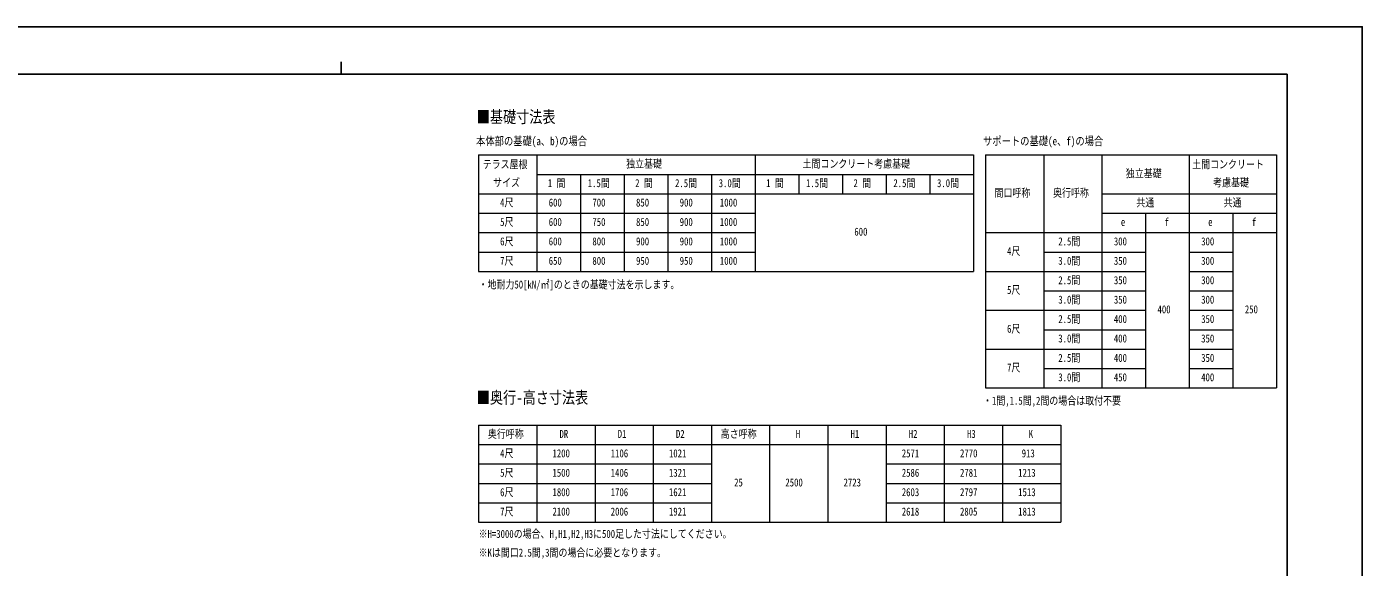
# Model space of a CAD drawing. Units: millimetres, scale not verified. Extents: x -12615 to 12615, y -8910 to 8910.
# Drawn here: x -3904 to 12615, y 2228 to 8910 of the extents above; entities that cross this region are included whole.
import ezdxf
from ezdxf.enums import TextEntityAlignment as Align

# ---------------------------------------------------------------- set-up
doc = ezdxf.new("R2010")
doc.units = ezdxf.units.MM
doc.header["$LTSCALE"] = 30
doc.layers.add('0-1_TABLE1', color=7, linetype='Continuous', lineweight=18)
doc.layers.add('0-2_USER1', color=3, linetype='Continuous')
doc.layers.add('0-7_YKK_ZWAK', color=7, linetype='Continuous')
doc.styles.add('ＭＳ ゴシック', font='')
doc.styles.get('ＭＳ ゴシック').set_extended_font_data('MS Gothic')

msp = doc.modelspace()

# ---------------------------------------------------------------- linework, layer by layer
at = {"layer": '0-1_TABLE1'}
for p, q in [((1685.06, 7325), (7805.06, 7325)), ((1685.06, 7325), (1685.06, 5885)), ((2405.06, 7325), (2405.06, 5885)), ((5105.06, 7325), (5105.06, 5885)), ((7805.06, 7325), (7805.06, 5885)), ((7955.06, 7325), (11555.06, 7325)), ((7955.06, 7325), (7955.06, 4445)), ((8675.06, 7325), (8675.06, 4445)), ((9395.06, 7325), (9395.06, 4445)), ((10475.06, 7325), (10475.06, 4445)), ((2405.06, 7085), (7805.06, 7085)), ((2945.06, 7085), (2945.06, 5885)), ((3485.06, 7085), (3485.06, 5885)), ((4025.06, 7085), (4025.06, 5885)), ((4565.06, 7085), (4565.06, 5885)), ((5645.06, 7085), (5645.06, 6845)), ((6185.06, 7085), (6185.06, 6845)), ((6725.06, 7085), (6725.06, 6845)), ((7265.06, 7085), (7265.06, 6845)), ((1685.06, 6845), (7805.06, 6845)), ((9395.06, 6845), (11555.06, 6845)), ((1685.06, 6605), (5105.06, 6605)), ((9395.06, 6605), (11555.06, 6605)), ((9935.06, 6605), (9935.06, 4445)), ((11015.06, 6605), (11015.06, 4445)), ((1685.06, 6365), (5105.06, 6365)), ((7955.06, 6365), (11555.06, 6365)), ((1685.06, 6125), (5105.06, 6125)), ((10475.06, 6125), (11015.06, 6125)), ((1685.06, 5885), (7805.06, 5885)), ((7955.06, 5885), (9935.06, 5885)), ((10475.06, 5885), (11015.06, 5885)), ((8675.06, 5645), (9935.06, 5645)), ((10475.06, 5645), (11015.06, 5645)), ((7955.06, 5405), (9935.06, 5405)), ((10475.06, 5405), (11015.06, 5405)), ((10475.06, 5165), (11015.06, 5165)), ((7955.06, 4925), (9935.06, 4925)), ((10475.06, 4925), (11015.06, 4925)), ((8675.06, 4685), (9935.06, 4685)), ((10475.06, 4685), (11015.06, 4685)), ((1685.06, 3985), (8885.06, 3985)), ((1685.06, 3985), (1685.06, 2785)), ((2405.06, 3985), (2405.06, 2785)), ((3125.06, 3985), (3125.06, 2785)), ((3845.06, 3985), (3845.06, 2785)), ((4565.06, 3985), (4565.06, 2785)), ((5285.06, 3985), (5285.06, 2785)), ((6005.06, 3985), (6005.06, 2785)), ((6725.06, 3985), (6725.06, 2785)), ((7445.06, 3985), (7445.06, 2785)), ((8165.06, 3985), (8165.06, 2785)), ((8885.06, 3985), (8885.06, 2785)), ((1685.06, 3745), (8885.06, 3745)), ((1685.06, 3505), (4565.06, 3505)), ((6725.06, 3505), (8885.06, 3505)), ((1685.06, 3265), (4565.06, 3265)), ((6725.06, 3265), (8885.06, 3265)), ((1685.06, 3025), (4565.06, 3025)), ((6725.06, 3025), (8885.06, 3025)), ((1685.06, 2785), (8885.06, 2785))]:
    msp.add_line(p, q, dxfattribs=at)
for points in [[(11555.06, 7325), (11555.06, 6605), (11555.06, 4445)], [(8675.06, 6125), (9395.06, 6125), (9935.06, 6125)], [(8675.06, 5165), (9395.06, 5165), (9935.06, 5165)], [(7955.06, 4445), (8675.06, 4445), (9935.06, 4445), (11555.06, 4445)]]:
    msp.add_lwpolyline(points, dxfattribs=at)
at = {"layer": '0-7_YKK_ZWAK'}
for p, q in [((-14.94, 8475), (-14.94, 8325)), ((11685.06, 8325), (-11714.94, 8325)), ((11685.06, 8325), (11685.06, -7575))]:
    msp.add_line(p, q, dxfattribs=at)
msp.add_lwpolyline([(-12615, -8910), (12615, -8910), (12615, 8910), (-12615, 8910)], close=True, dxfattribs=at)

# ---------------------------------------------------------------- texts
at = {"layer": '0-1_TABLE1', "style": 'ＭＳ ゴシック', "width": 0.8}
for s, p in [('テラス屋根', (1735.46, 7130)), ('独立基礎', (3510.26, 7137.5)), ('土間コンクリート考慮基礎', (5691.86, 7137.5)), ('土間コンクリート', (10511.06, 7130)), ('独立基礎', (9690.26, 7017.5)), ('サイズ', (1865.06, 6905)), ('1 間', (2541.86, 6897.5)), ('1.5間', (3035.06, 6897.5)), ('2 間', (3621.86, 6897.5)), ('2.5間', (4115.06, 6897.5)), ('3.0間', (4655.06, 6897.5)), ('1 間', (5241.86, 6897.5)), ('1.5間', (5735.06, 6897.5)), ('2 間', (6321.86, 6897.5)), ('2.5間', (6815.06, 6897.5)), ('3.0間', (7355.06, 6897.5)), ('考慮基礎', (10770.26, 6905)), ('4尺', (1951.46, 6657.5)), ('600', (2552.66, 6657.5)), ('700', (3092.66, 6657.5)), ('850', (3632.66, 6657.5)), ('900', (4172.66, 6657.5)), ('1000', (4669.46, 6657.5)), ('間口呼称', (8066.66, 6777.5)), ('奥行呼称', (8790.26, 6777.5)), ('共通', (9819.86, 6657.5)), ('共通', (10899.86, 6657.5)), ('5尺', (1951.46, 6417.5)), ('600', (2552.66, 6417.5)), ('750', (3092.66, 6417.5)), ('850', (3632.66, 6417.5)), ('900', (4172.66, 6417.5)), ('1000', (4669.46, 6417.5)), ('e', (9629.06, 6417.5)), ('f', (10169.06, 6417.5)), ('e', (10709.06, 6417.5)), ('f', (11249.06, 6417.5)), ('6尺', (1951.46, 6177.5)), ('600', (2552.66, 6177.5)), ('800', (3092.66, 6177.5)), ('900', (3632.66, 6177.5)), ('900', (4172.66, 6177.5)), ('1000', (4669.46, 6177.5)), ('600', (6332.66, 6297.5)), ('2.5間', (8855.06, 6177.5)), ('300', (9542.66, 6177.5)), ('300', (10622.66, 6177.5)), ('4尺', (8221.46, 6057.5)), ('7尺', (1951.46, 5937.5)), ('650', (2552.66, 5937.5)), ('800', (3092.66, 5937.5)), ('950', (3632.66, 5937.5)), ('950', (4172.66, 5937.5)), ('1000', (4669.46, 5937.5)), ('3.0間', (8855.06, 5937.5)), ('350', (9542.66, 5937.5)), ('300', (10622.66, 5937.5)), ('2.5間', (8855.06, 5697.5)), ('350', (9542.66, 5697.5)), ('300', (10622.66, 5697.5)), ('5尺', (8221.46, 5577.5)), ('3.0間', (8855.06, 5457.5)), ('350', (9542.66, 5457.5)), ('400', (10082.66, 5337.5)), ('300', (10622.66, 5457.5)), ('250', (11162.66, 5337.5)), ('2.5間', (8855.06, 5217.5)), ('400', (9542.66, 5217.5)), ('350', (10622.66, 5217.5)), ('6尺', (8221.46, 5097.5)), ('3.0間', (8855.06, 4977.5)), ('400', (9542.66, 4977.5)), ('350', (10622.66, 4977.5)), ('2.5間', (8855.06, 4737.5)), ('400', (9542.66, 4737.5)), ('350', (10622.66, 4737.5)), ('7尺', (8221.46, 4617.5)), ('3.0間', (8855.06, 4497.5)), ('450', (9542.66, 4497.5)), ('400', (10622.66, 4497.5)), ('奥行呼称', (1800.26, 3797.5)), ('DR', (2685.86, 3797.5)), ('D1', (3405.86, 3797.5)), ('D2', (4125.86, 3797.5)), ('高さ呼称', (4680.26, 3797.5)), ('H', (5609.06, 3797.5)), ('H1', (6285.86, 3797.5)), ('H2', (7005.86, 3797.5)), ('H3', (7725.86, 3797.5)), ('K', (8489.06, 3797.5)), ('4尺', (1951.46, 3557.5)), ('1200', (2599.46, 3557.5)), ('1106', (3319.46, 3557.5)), ('1021', (4039.46, 3557.5)), ('2571', (6919.46, 3557.5)), ('2770', (7639.46, 3557.5)), ('913', (8402.66, 3557.5)), ('5尺', (1951.46, 3317.5)), ('1500', (2599.46, 3317.5)), ('1406', (3319.46, 3317.5)), ('1321', (4039.46, 3317.5)), ('25', (4845.86, 3197.5)), ('2500', (5479.46, 3197.5)), ('2723', (6199.46, 3197.5)), ('2586', (6919.46, 3317.5)), ('2781', (7639.46, 3317.5)), ('1213', (8359.46, 3317.5)), ('6尺', (1951.46, 3077.5)), ('1800', (2599.46, 3077.5)), ('1706', (3319.46, 3077.5)), ('1621', (4039.46, 3077.5)), ('2603', (6919.46, 3077.5)), ('2797', (7639.46, 3077.5)), ('1513', (8359.46, 3077.5)), ('7尺', (1951.46, 2837.5)), ('2100', (2599.46, 2837.5)), ('2006', (3319.46, 2837.5)), ('1921', (4039.46, 2837.5)), ('2618', (6919.46, 2837.5)), ('2805', (7639.46, 2837.5)), ('1813', (8359.46, 2837.5))]:
    msp.add_text(s, height=98.97, dxfattribs=at).set_placement(p, align=Align.BOTTOM_LEFT)
at = {"layer": '0-2_USER1', "style": 'ＭＳ ゴシック', "width": 0.8}
for s, height, p in [('■基礎寸法表', 148.5, (1663.4, 7677.07)), ('本体部の基礎(a、b)の場合', 102.6, (1654, 7414.22)), ('サポートの基礎(e、f)の場合', 102.6, (7924, 7414.22)), ('・地耐力50[kN/㎡]のときの基礎寸法を示します。', 98.97, (1685, 5644)), ('■奥行-高さ寸法表', 148.5, (1663.4, 4207.5)), ('・1間,1.5間,2間の場合は取付不要', 98.97, (7924, 4208.13)), ('※H=3000の場合、H,H1,H2,H3に500足した寸法にしてください。', 98.97, (1685, 2562)), ('※Kは間口2.5間,3間の場合に必要となります。', 98.97, (1685, 2330))]:
    msp.add_text(s, height=height, dxfattribs=at).set_placement(p, align=Align.BOTTOM_LEFT)

doc.saveas('drawing.dxf')
